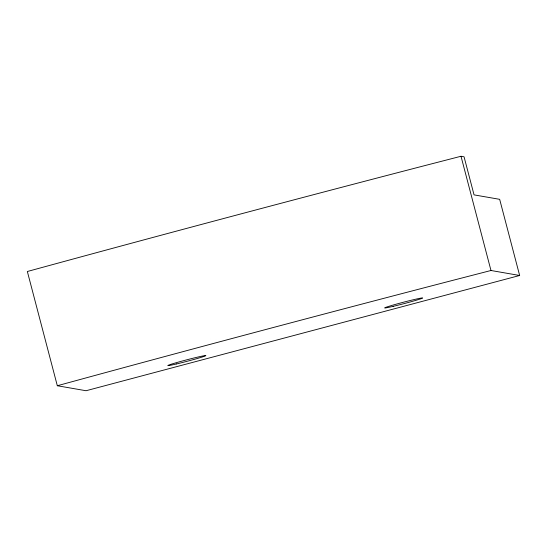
<?xml version="1.0" encoding="UTF-8"?>
<svg xmlns="http://www.w3.org/2000/svg" width="547" height="547" viewBox="0 0 547 547"><rect width="100%" height="100%" fill="white"/><g stroke="black" fill="none" stroke-linecap="round" stroke-linejoin="round"><path stroke-width="0.82" d="M57.319 385.738L62.433 384.336A1238.162 47.527 -14.7 0 1 450.331 280.994L490.974 270.498L519.65 275.49L499.671 199.327L474.051 194.876L464.061 156.798L461.005 156.264L420.363 166.76A1238.162 47.527 -14.7 0 0 32.464 270.102L27.35 271.503L57.319 385.738L86.043 390.736L519.65 275.49M461.005 156.264L490.974 270.498M393.19 306.347A19.699 0.759 -14.7 0 0 422.619 298.026A19.699 0.759 -14.7 0 0 394.975 304.529A19.699 0.759 -14.7 0 0 393.19 306.347M176.66 363.912A19.699 0.759 -14.7 0 0 205.836 355.632A19.699 0.759 -14.7 0 0 177.884 362.237A19.699 0.759 -14.7 0 0 176.66 363.912"/></g></svg>
